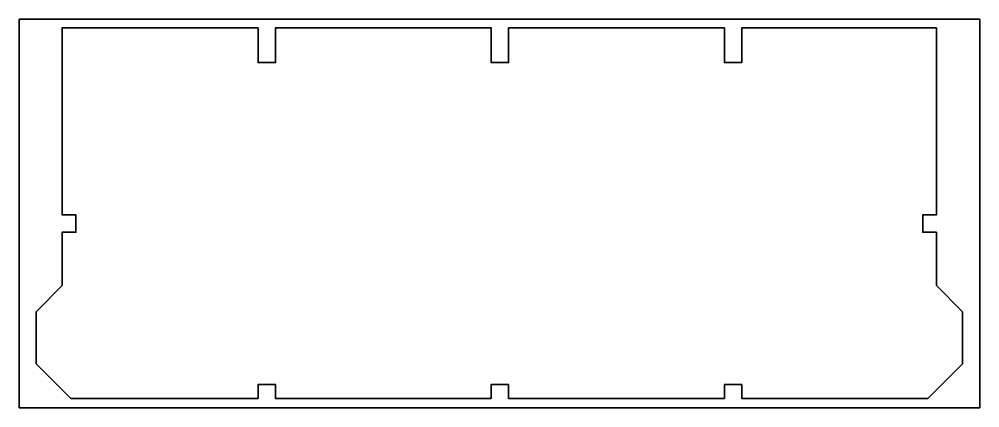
# Model space of a CAD drawing. Header units: millimetres. Extents: x 28 to 582, y 193 to 417.
import ezdxf

# ---------------------------------------------------------------- set-up
doc = ezdxf.new("R2010")
doc.units = ezdxf.units.MM
doc.header["$MEASUREMENT"] = 0
doc.layers.get('0').update_dxf_attribs({"lineweight": 0})
doc.layers.add('Safety', color=7, linetype='Continuous', lineweight=0)

msp = doc.modelspace()

# ---------------------------------------------------------------- linework, layer by layer
at = {"color": 250, "lineweight": 35, "true_color": 0x231f20}
msp.add_lwpolyline([(556.82, 263.23), (556.82, 293.97), (548.91, 293.97), (548.91, 303.97), (556.82, 303.97), (556.82, 411.71), (444.53, 411.71), (444.53, 391.71), (434.53, 391.71), (434.53, 411.71), (310.02, 411.71), (310.02, 391.71), (300.02, 391.71), (300.02, 411.71), (175.52, 411.71), (175.52, 391.71), (165.52, 391.71), (165.52, 411.71), (52.52, 411.71), (52.52, 303.97), (60.52, 303.97), (60.52, 293.97), (52.52, 293.97), (52.52, 263.23), (52.52, 263.23), (37.52, 248.23), (37.52, 218.23), (57.52, 198.23), (165.52, 198.23), (165.52, 206.23), (175.52, 206.23), (175.52, 198.23), (300.02, 198.23), (300.02, 206.23), (310.02, 206.23), (310.02, 198.23), (434.53, 198.23), (434.53, 206.23), (444.53, 206.23), (444.53, 198.23), (551.82, 198.23), (571.82, 218.23), (571.82, 248.23), (556.82, 263.23)], close=True, dxfattribs=at)
at = {"layer": 'Safety', "color": 250, "lineweight": 35, "true_color": 0x231f20}
msp.add_lwpolyline([(581.82, 192.89), (27.78, 192.89), (27.78, 416.71), (581.82, 416.71)], close=True, dxfattribs=at)

doc.saveas('drawing.dxf')
